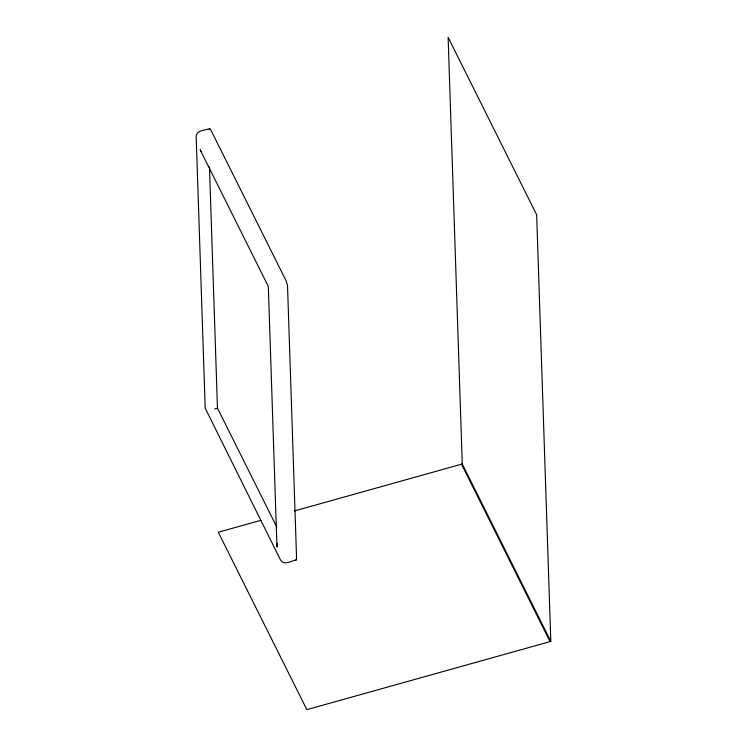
<?xml version="1.0" encoding="UTF-8"?>
<svg xmlns="http://www.w3.org/2000/svg" width="747" height="747" viewBox="0 0 747 747"><rect width="100%" height="100%" fill="white"/><g stroke="black" fill="none" stroke-linecap="round" stroke-linejoin="round"><path stroke-width="1.12" d="M277.389 543.386L276.969 546.925L268.322 286.409L200.121 149.736L201.064 151.314M209.683 128.643C205.416 130.389 196.05 129.95 196.19 136.766L205.201 408.189L280.47 559.895C283.776 565.918 291.573 560.764 296.139 559.979M214.716 408.926L217.47 408.151L209.468 166.889M260.899 520.323L218.311 532.237L306.849 709.65L550.81 641.402L536.654 214.762L448.125 37.35L462.272 463.99L550.81 641.402M294.523 510.92L462.272 463.99M461.515 464.204L550.044 641.617M217.47 408.151L276.801 527.055M209.272 129.324A5.21 1.13 74.4 0 1 210.897 130.118L285.681 279.976A5.21 1.13 74.4 0 1 287.567 287.081L296.578 558.504A5.21 1.13 74.4 0 1 295.793 559.811"/></g></svg>
